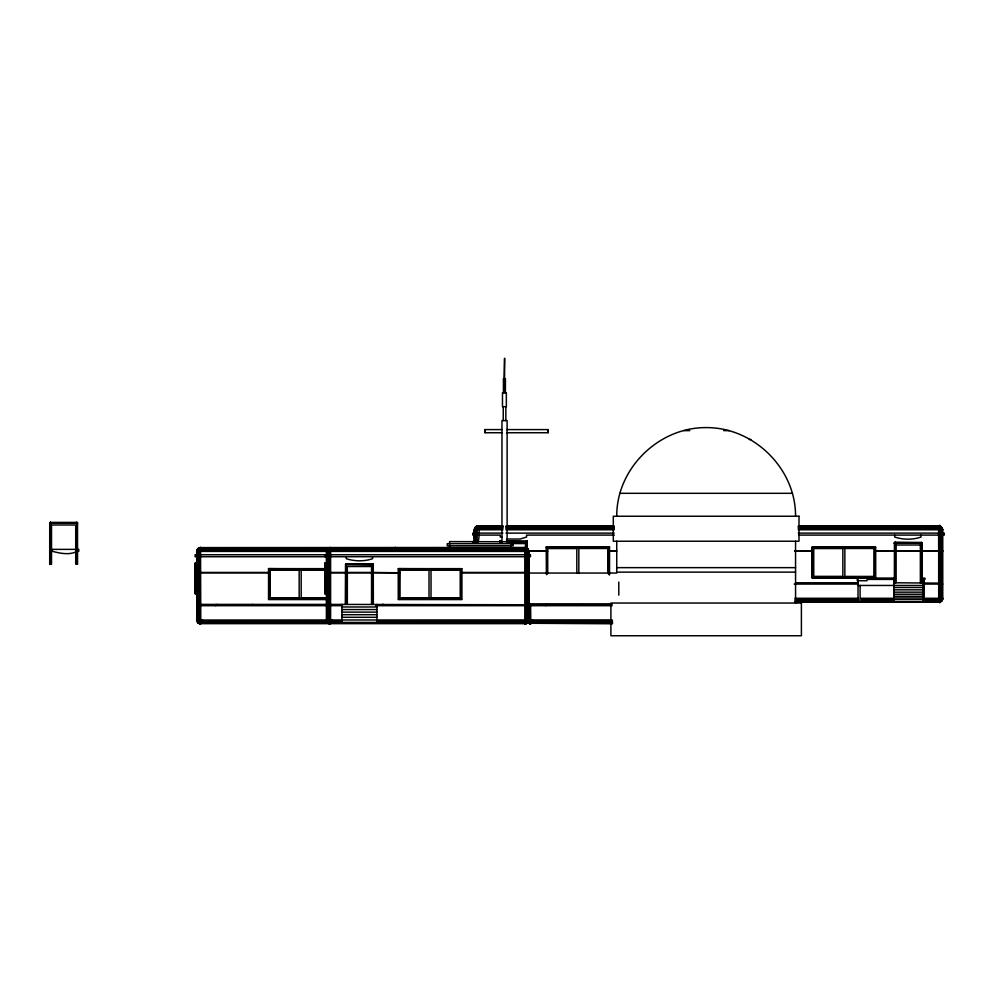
<?xml version="1.0" encoding="UTF-8"?>
<svg xmlns="http://www.w3.org/2000/svg" width="994" height="994" viewBox="0 0 994 994"><rect width="100%" height="100%" fill="white"/><g stroke="black" fill="none" stroke-linecap="round" stroke-linejoin="round"><path stroke-width="1.49" d="M525.056 604.762L330.356 604.402M938.895 583.13L893.904 582.77M500.268 541.581L499.721 541.233L500.069 541.78M923.935 583.95L924.221 579.427L924.221 602.14M499.883 541.78L500.268 541.009L499.547 541.581M894.724 543.184L895.109 542.413L921.388 542.413L921.301 582.77M49.924 564.381L50.52 522.409L50.47 564.381L49.7 564.381L49.725 522.981L50.508 522.434L50.272 564.381M345.75 564.716L346.347 563.946L373.259 564.331L373.359 604.389M499.721 541.78L500.268 541.009L499.597 541.78M525.304 547.669L526.982 551.409L526.982 619.908L526.422 622.642L525.068 623.772L527.429 622.642L528.398 619.908L528.398 551.409C527.578 547.06 523.664 546.24 526.05 551.409L526.05 619.908C523.428 625.226 528.125 624.232 528.92 619.908L528.92 551.409L527.789 548.676L525.056 547.545L199.521 547.669L197.794 548.676L196.663 551.409L196.787 619.908C197.545 624.269 202.105 625.176 199.521 619.908L199.521 551.409L200.552 547.545L200.776 623.772M939.156 602.004L940.821 598.276L940.821 529.777C940.113 525.366 938.51 525.093 939.889 529.777L939.889 598.276C938.038 603.159 940.908 602.65 941.629 598.276L941.629 529.777L940.821 527.044L938.858 525.913L941.243 527.044L942.237 529.777L942.237 598.276C936.721 605.694 941.082 602.687 942.759 598.276L942.759 529.777C940.013 524.795 937.094 522.819 942.623 529.777M49.799 523.179L50.47 522.409L49.725 523.179L77.532 523.179L77.532 564.157L75.718 564.157L75.718 524.994L51.514 524.994L51.514 564.157L49.7 564.157M528.286 620.915L528.398 619.908M942.237 598.276L941.243 601.01L939.74 602.004M526.982 622.642L525.081 623.772L527.789 622.642L528.783 619.908L528.783 620.915L527.031 623.263L525.155 623.772L526.994 622.642L527.789 619.908L527.789 551.409L526.982 548.676L525.056 547.545L527.677 548.676L528.783 551.409L528.646 619.908C529.342 624.319 530.958 624.58 529.578 619.908L529.578 603.172M795.287 602.14L938.995 602.14L941.542 601.01L942.623 598.276M196.787 551.409L197.893 548.676L200.776 547.545M372.588 604.402L372.539 563.946L373.334 564.716L345.651 564.331L345.527 604.402L345.639 564.331L346.334 563.971L346.707 604.389M528.659 620.915L528.783 619.908M921.773 582.646L921.773 542.637L922.059 582.646L922.134 543.184L894.339 543.184L895.109 542.413L895.109 582.646M942.498 599.283L942.759 598.276L924.271 598.276M195.495 563.996L195.371 563.051L196.663 563.499M325.324 563.996L325.2 563.051L326.492 563.499M474.3 542.239C471.591 521.167 482.525 520.148 478.164 542.239M894.339 543.184L895.159 542.413M616.74 516.246C616.479 468.509 658.587 427.258 706.15 427.606C753.713 427.258 795.821 468.509 795.56 516.246M938.709 602.004L938.634 525.913M502.007 429.594L485.097 429.594L484.886 431.16L485.097 432.738L502.007 432.738M548.054 429.806L548.154 432.738L506.629 432.738M525.751 622.642L525.304 623.648M527.951 621.846L525.056 623.772L527.031 623.263L528.783 620.915M942.113 600.214L942.623 599.283L923.438 599.283M942.623 599.283L941.629 601.01L939.38 602.004M195.632 592.859L195.371 593.816L196.663 593.368M325.46 592.859L325.2 593.816L326.492 593.368M524.807 623.772L524.795 547.545M330.604 547.545L330.604 623.772M478.412 525.913C471.255 526.584 475.467 537.555 474.436 541.954M941.256 600.214L938.895 602.14L940.846 601.618L923.339 601.618M50.309 522.434L50.085 564.381M526.41 622.642L525.54 623.648M941.517 601.01L942.25 600.214L923.414 600.214M341.924 621.846L197.16 621.846L198.539 623.263L527.031 623.263L528.41 621.846M894.364 582.857L894.438 543.184L895.109 542.413L894.724 582.857M485.097 432.738L485.097 429.594M268.678 599.394L269.548 598.525L326.268 598.525M398.383 599.519L399.377 598.525L460.707 598.525L461.701 599.519L461.713 568.643L398.37 568.643L398.37 599.544L461.713 599.544M399.141 598.773L399.377 569.152M461.701 568.655L460.943 569.413L398.88 569.413M608.564 547.967L608.514 573.861M608.75 547.781L609.508 547.023M875.552 577.912L812.21 577.912L812.21 546.998L875.552 546.998L875.552 577.912L874.596 576.942L813.216 576.893M813.08 577.029L812.21 577.912M812.719 548.029L874.534 548.029L875.54 547.023M921.301 544.116L920.357 544.998L920.357 582.77M940.746 601.618L941.653 601.01L923.376 601.01M199.16 622.642L200.527 623.772L198.154 622.642L197.172 619.908L197.172 551.409L198.166 548.676L200.527 547.545L199.16 548.676L198.589 551.409L198.589 619.908L199.148 622.642L200.502 623.772L199.446 623.648L526.124 623.648M200.527 547.545L198.601 548.676L197.794 551.409L197.794 619.908L198.589 622.642L200.502 623.772L198.539 623.263M346.111 563.971L345.75 604.389M346.297 563.946L346.098 604.389M894.935 542.438L894.911 582.857M938.92 602.14L939.877 602.004L795.275 602.004M195.632 593.878L195.632 562.977M216.866 604.389L215.698 605.694M325.46 593.878L325.46 562.977M546.924 604.389L545.756 605.694M503.374 378.863L505.449 378.863L505.374 392.767M506.629 429.594L548.154 429.594M683.797 430.626L689.786 430.626M723.744 430.626L729.285 430.626M749.327 439.472L750.855 439.472M619.784 493.31L792.516 493.31M50.098 522.509L77.122 522.509C78.34 523.975 76.289 521.341 76.762 523.179L76.96 564.157M49.949 522.633L77.284 522.633M49.824 522.794L77.507 523.179M49.725 522.981L77.507 522.981M477.17 526.037L503.076 525.913M506.108 526.037L614.068 526.037M798.356 526.037L939.889 526.037M476.238 526.422L502.976 526.422M506.07 526.422L614.093 526.422M798.331 526.422L940.821 526.422M475.43 527.044L502.939 527.044M506.033 527.044L614.118 527.044M798.306 527.044L941.629 527.044M474.821 527.839L502.914 527.839M505.996 527.839L614.13 527.839M798.294 527.839L942.237 527.839M474.436 528.771L502.889 528.771M505.983 528.771L614.143 528.771M798.281 528.771L942.623 528.771M474.3 529.777L502.889 529.777M505.983 529.777L614.143 529.777M798.281 529.777L942.759 529.777M474.3 533.119L472.759 533.119L472.759 535.095L474.3 535.095M478.164 533.119L502.889 533.119M505.983 533.119L614.143 533.119M798.281 533.119L938.895 533.119M942.759 533.119L944.3 533.119L944.3 535.095L942.759 535.095M478.164 535.095L500.268 535.095L500.268 537.058L501.808 537.058M614.342 535.095L526.547 535.095L526.547 537.058L520.173 539.034L507.027 539.034M798.766 535.095L938.895 535.095M499.895 541.109L501.038 541.009M506.468 541.109L526.919 541.109L527.329 550.887M499.622 541.395L500.28 541.233M506.455 541.395L527.292 541.78L449.586 541.618L449.586 547.545M506.455 541.581L527.292 541.581M474.3 541.867L473.132 541.357L472.771 542.376M894.737 542.513L922.059 542.799L921.388 542.413L921.587 582.646M894.463 542.799L922.034 542.799M894.364 542.985L922.134 543.184M510.382 543.581L525.515 543.581L525.515 548.104M895.109 544.998L922.134 544.998M546.427 574.607L546.178 546.998L609.521 546.998L609.508 574.805M546.427 547.259L609.272 547.259L609.272 574.607M875.304 547.259L812.222 547.023L875.043 547.52L875.043 577.39L812.719 577.39M609.011 547.52L546.24 547.073M199.521 547.669L526.05 547.669M546.688 547.657L608.875 547.657L608.875 574.296M812.719 547.657L874.906 547.657M546.688 548.017L608.651 547.88L608.651 573.96M812.719 547.967L874.683 547.88M198.589 548.067L526.982 548.067M546.688 548.029L608.502 548.029M197.794 548.676L527.789 548.676M197.172 549.471L528.398 549.471M196.787 550.403L528.783 550.403M528.684 550.813L546.688 550.813M609.011 550.813L616.615 550.813M794.715 550.813L812.719 550.813M875.043 550.813L942.759 550.813M528.796 551.198L547.719 551.198L546.688 550.887M609.011 551.198L616.615 551.198M794.827 551.198L812.719 551.198M875.043 551.198L942.759 551.198M196.663 551.409L528.92 551.409M525.056 554.751L195.11 554.751L195.11 556.727L196.663 556.727M528.92 554.751L530.461 554.751L530.461 556.727L528.92 556.727M200.527 556.727L326.492 556.727M330.356 556.727L525.056 556.727M345.775 564.17L373.11 564.17L373.135 604.178M345.651 564.331L373.235 564.331M345.552 564.517L373.334 564.517M616.74 567.649L795.56 567.649M327.25 599.544L268.529 599.544L268.529 568.643L325.709 568.643M325.622 568.792L268.604 568.705M461.564 568.792L398.432 568.705M268.914 569.015L325.411 569.015M398.743 569.015L461.34 569.015M268.554 568.655L325.286 569.152M398.383 568.655L461.204 569.152L461.204 599.022M269.051 569.413L324.926 569.413M269.051 569.649L326.268 569.649M398.88 569.599L460.756 569.599L460.843 598.661L399.24 598.661M325.783 570.121L301.182 570.121L301.182 598.053L325.783 598.053M795.56 572.134L616.74 572.134L616.74 541.233M196.663 572.445L197.694 572.445M200.527 572.445L269.051 572.445M326.492 572.445L327.523 572.445L326.492 572.83M330.356 572.445L372.079 572.445M373.359 572.445L399.911 572.805L373.359 572.83M461.204 572.445L525.056 572.445M527.889 572.445L528.92 572.445M196.663 572.83L197.694 572.83M200.527 572.83L269.051 572.83M330.356 572.83L372.079 572.83M461.204 572.83L525.056 572.83M527.889 572.83L528.92 572.83M528.92 573.053L616.74 573.053M893.904 579.415L867.041 579.415L867.041 580.707L857.263 580.707L857.263 578.073L893.904 578.073L893.904 602.14M922.805 579.415L924.992 579.415L924.992 578.135L922.805 578.135L922.805 602.14M796.057 582.77L858.033 582.77M794.194 584.062L858.033 584.062M923.824 584.062L942.759 584.062M858.033 585.454L922.805 585.454M893.904 587.516L922.805 587.516M893.904 589.827L922.805 589.827M893.904 592.151L922.805 592.151M893.904 594.213L922.805 594.213M893.904 596.263L922.805 596.263M893.904 597.941L922.805 597.941M795.001 598.276L858.133 598.276M861.214 598.276L893.544 598.276M326.392 598.661L269.411 598.661L269.498 569.152M326.579 598.897L269.175 598.897L269.299 569.152M268.914 599.158L326.927 599.158M398.743 599.158L461.34 599.158M327.026 599.283L268.79 599.283L268.79 568.891M795.188 599.283L858.543 599.283M861.624 599.283L894.078 599.283M893.904 599.618L922.805 599.618M795.2 600.214L858.53 600.214M861.624 600.214L894.066 600.214M795.225 601.01L858.53 601.01M861.612 601.01L894.041 601.01M795.25 601.618L858.518 601.618M861.599 601.618L893.904 602.14M528.92 604.178L610.9 604.178M200.527 604.402L252.501 604.389M327.014 604.402L252.501 604.402M582.559 604.389L530.585 604.402L530.833 623.772M612.254 604.402L582.559 604.402M196.663 605.694L342.495 605.694M375.819 605.694L525.056 605.694M530.585 605.694L612.068 605.694M341.924 606.986L376.962 606.986M341.924 609.558L376.962 609.558M341.924 612.13L376.962 612.13M341.924 614.702L376.962 614.702M341.924 617.286L376.962 617.286M200.527 619.66L202.453 619.908M330.356 619.66L332.282 619.908M530.585 619.66L532.511 619.908M196.675 620.032L612.192 619.908M341.924 620.915L196.787 620.915L196.663 619.908M376.962 620.915L612.478 620.915M376.962 621.846L612.478 621.846M341.924 622.43L376.962 622.43M197.756 622.642L341.924 622.642M376.962 622.642L612.49 622.642M480.065 622.778L508.965 622.778M527.826 622.642L612.503 623.263M528.597 623.263L612.515 623.772M383.386 604.402L382.33 604.402M526.547 541.78L526.497 541.009L527.218 541.78M395.475 547.669L397.153 548.067L395.19 547.545L395.711 548.067M527.342 621.846L530.585 623.772L528.212 621.846M328.38 623.263L330.356 623.772L329.349 619.908L329.349 551.409C332.244 545.917 327.548 547.023 326.492 551.409L326.504 620.032M921.724 542.513L922.034 542.985M526.547 549.371L526.919 541.109M77.122 522.509L77.147 564.157M372.787 604.178L373.061 564.17M529.504 623.648L530.61 623.772L528.659 622.642M329.287 623.648L330.393 623.772L329.648 622.642M529.64 623.648L527.951 622.642L530.548 623.772L527.677 621.846M326.492 619.908C327.747 624.033 331.424 626.295 328.43 619.908L328.43 551.409L328.989 548.676L330.356 547.545L327.722 548.676L326.628 551.409L326.628 619.908L327.709 622.642L330.331 623.772L328.989 622.642M526.932 541.78L526.547 541.009L527.131 541.395M77.308 564.157L76.762 522.409L77.333 522.794M526.932 549.508L526.547 541.009L527.093 549.508M396.171 548.067L395.214 547.545L396.879 548.067M372.974 604.178L372.588 563.946L373.135 564.716M76.861 522.509L76.96 523.179M330.356 623.772L327.983 622.642L327.014 619.908L327.014 551.409L327.995 548.676L330.356 547.545L328.43 548.676L327.622 551.409L327.622 619.908L328.418 622.642L330.331 623.772L327.995 621.846M530.548 623.772L528.224 622.642M395.214 547.545L396.569 548.067M198.676 623.263L196.787 620.915L199.533 623.648M329.474 623.648L327.461 621.846L327.014 619.908M328.43 623.263L326.628 620.915M530.088 623.648L529.218 622.642M874.534 576.88L874.596 547.967M548.104 432.676L547.98 431.955M198.601 622.642L200.527 623.772L197.632 621.846M327.722 622.642L326.628 619.908M530.324 623.648L529.877 622.642M200.266 623.648L199.819 622.642M196.787 619.908L196.924 620.915M197.172 619.908L197.297 620.915M920.978 535.095L920.978 537.058C912.591 539.966 903.136 539.817 894.699 537.058L894.699 535.095M896.141 544.998L896.141 582.658M895.209 551.198L895.209 582.77M875.403 547.16L875.403 577.762L812.359 577.762L812.359 547.16M875.18 547.383L875.18 577.526L812.583 577.526L812.583 547.383M874.782 547.781L874.782 577.141L812.98 577.141L812.98 547.52L812.856 577.265M860.096 585.454L860.096 602.016M858.033 579.415L858.033 602.016M813.216 547.52L813.167 576.942M795.56 541.233L795.56 603.035M618.79 582.086L618.79 595.145M609.148 547.383L609.148 574.507M608.042 573.451L608.042 548.489L578.831 548.489L578.831 573.451M576.818 573.352L576.818 548.551L547.719 548.551L547.719 573.401M547.135 547.52L547.048 573.96L546.948 547.52M546.824 547.52L546.688 574.408M510.879 541.618L510.879 547.545M507.114 542.898L507.114 420.574L501.97 420.574L501.97 542.898M505.834 406.67L505.834 420.574M505.101 378.863L505.101 392.767M504.592 378.863L504.592 358.25L504.082 378.863M503.722 378.863L503.722 392.767M503.449 378.863L503.449 392.767M503.25 406.67L503.25 420.574M477.17 541.954L477.195 528.771L478.164 525.913L475.803 527.044L474.933 528.771L474.821 541.954M476.238 541.954L476.3 528.771L478.164 525.913C472.225 528.236 477.07 537.53 475.43 541.954M461.464 568.891L461.464 599.283L398.619 599.283L398.619 568.891M461.067 569.289L461.067 598.897L399.016 598.897L399.016 569.152M399.389 569.152L399.389 598.512M398.88 569.152L398.88 599.022M376.962 604.402L376.962 622.952L341.924 622.952L341.924 604.402M372.564 556.727L372.564 558.69C364.164 561.598 354.721 561.448 346.272 558.69L346.272 556.727M371.545 604.402L371.545 566.518L347.341 566.518L347.341 604.402M325.908 563.238L325.908 593.629M325.721 563.051L325.721 593.816M325.324 563.002L325.324 593.865M325.2 563.051L325.2 593.816M324.951 554.751L324.951 556.727M325.013 563.238L325.013 593.629M269.56 569.152L269.56 598.512M269.051 569.152L269.051 599.022M196.079 563.238L196.079 593.629M195.893 563.051L195.893 593.816M195.495 563.002L195.495 593.865M195.371 563.051L195.371 593.816M195.184 563.238L195.184 593.629M77.209 551.347C69.505 555.323 60.323 553.385 52.471 551.347L52.471 549.371L78.762 549.371L78.762 551.347L77.209 551.347M506.344 392.767L502.479 392.767L502.479 406.67L506.344 406.67L506.344 392.767M799.002 516.246L613.298 516.246L613.298 541.233L799.002 541.233L799.002 516.246M513.215 543.681L447.25 543.681L447.25 545.743L513.215 545.743L513.215 543.681M842.85 548.551L813.751 548.551L813.751 576.358L842.85 576.358L842.85 548.551M874.061 548.489L844.85 548.489L844.85 576.421L874.061 576.421L874.061 548.489M460.222 570.121L431.023 570.121L431.023 598.053L460.222 598.053L460.222 570.121M299.169 570.183L270.082 570.183L270.082 597.99L299.169 597.99L299.169 570.183M429.01 570.183L399.911 570.183L399.911 597.99L429.01 597.99L429.01 570.183M801.4 603.035L610.9 603.035L610.9 635.75L801.4 635.75L801.4 603.035"/></g></svg>
